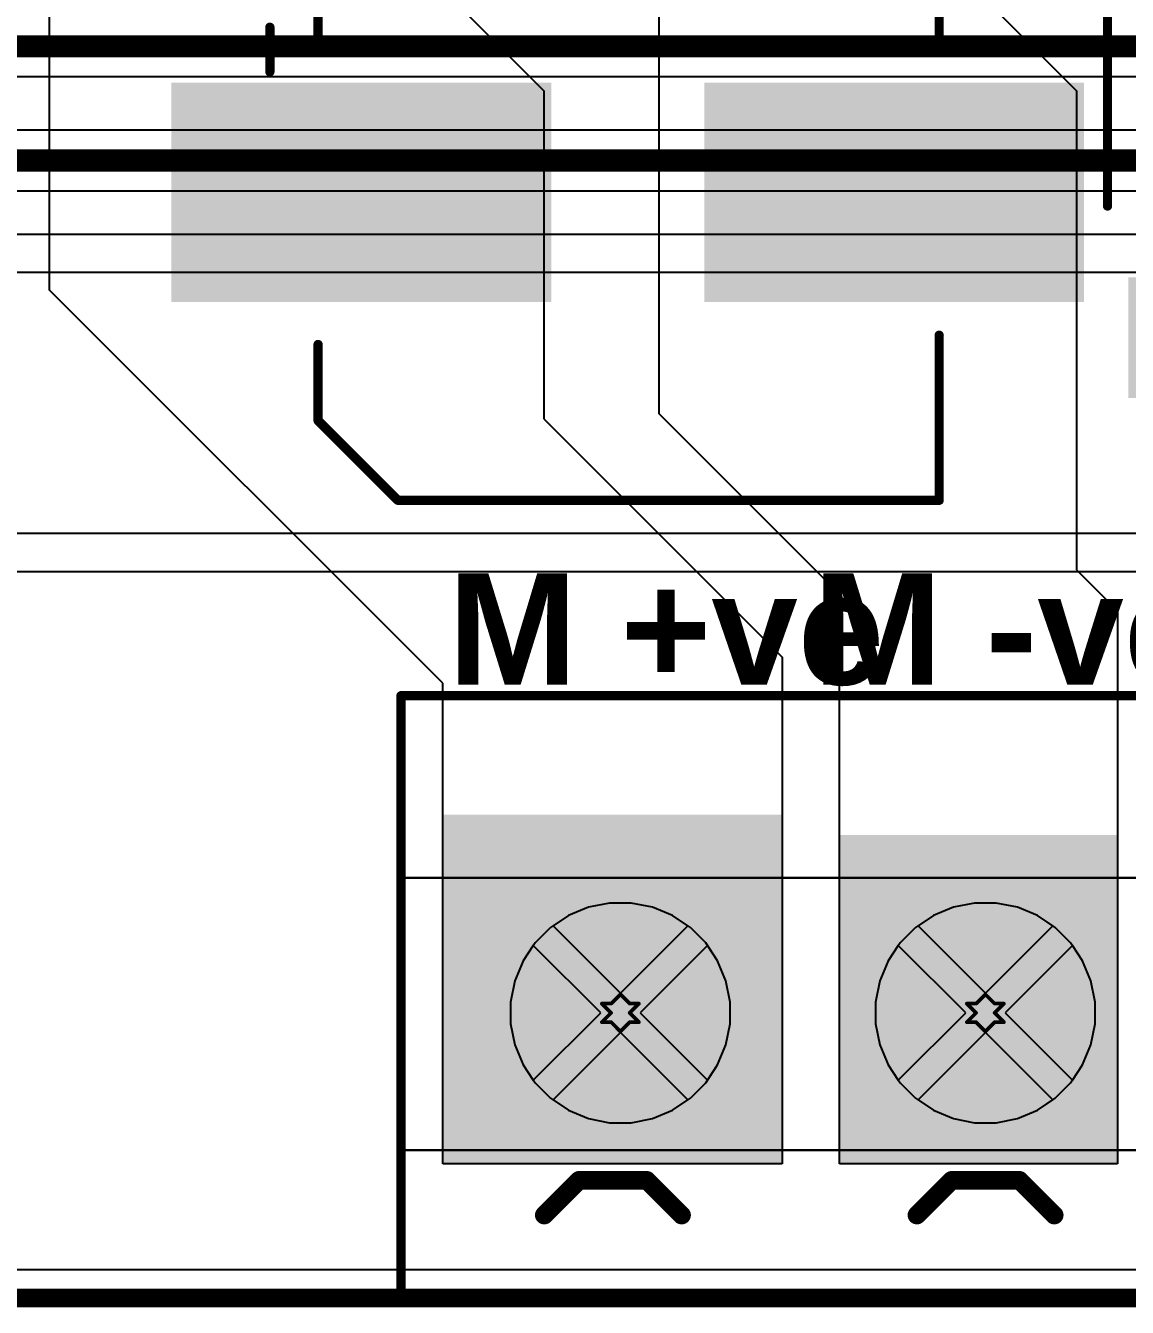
# Model space of a CAD drawing. Header units: inches. Extents: x 0 to 5401, y 0 to 5414.
# Drawn here: x 75.22 to 90.31, y -0.13 to 17.42 of the extents above; entities that cross this region are included whole.
import ezdxf

# ---------------------------------------------------------------- set-up
doc = ezdxf.new("R2010")
doc.units = ezdxf.units.IN
for name, color, linetype in [('Board Outline', 216, 'Continuous'), ('Bottom Layer', 5, 'Continuous'), ('Bottom Solder', 6, 'Continuous'), ('Drill Drawing', 1, 'Continuous'), ('Layer 1', 16, 'Continuous'), ('Layer 2', 76, 'Continuous'), ('Multi-Layer', 9, 'Continuous'), ('Pad Holes', 156, 'Continuous'), ('Top Layer', 1, 'Continuous'), ('Top Overlay', 2, 'Continuous'), ('Top Paste', 8, 'Continuous'), ('Top Solder', 216, 'Continuous')]:
    doc.layers.add(name, color=color, linetype=linetype)
doc.styles.add('Arial_Bold', font='', dxfattribs={"height": 0.2})
doc.styles.get('Arial_Bold').set_extended_font_data('Arial', bold=True)

# ---------------------------------------------------------------- blocks, each defined once
blk = doc.blocks.new('SOP_4_2_54_15')
at = {"layer": 'Top Layer'}
for points in [[(-3.85, 1.67), (-2.4, 1.67), (-2.4, 0.87), (-3.85, 0.87)], [(2.4, 1.67), (3.85, 1.67), (3.85, 0.87), (2.4, 0.87)], [(-3.85, -0.87), (-2.4, -0.87), (-2.4, -1.67), (-3.85, -1.67)], [(2.4, -0.87), (3.85, -0.87), (3.85, -1.67), (2.4, -1.67)]]:
    blk.add_hatch(color=1, dxfattribs=at).paths.add_polyline_path(points)
at = {"layer": 'Top Paste'}
for points in [[(-3.85, 1.67), (-2.4, 1.67), (-2.4, 0.87), (-3.85, 0.87)], [(2.4, 1.67), (3.85, 1.67), (3.85, 0.87), (2.4, 0.87)], [(-3.85, -0.87), (-2.4, -0.87), (-2.4, -1.67), (-3.85, -1.67)], [(2.4, -0.87), (3.85, -0.87), (3.85, -1.67), (2.4, -1.67)]]:
    blk.add_hatch(color=8, dxfattribs=at).paths.add_polyline_path(points)
at = {"layer": 'Top Solder'}
for points in [[(-3.952, 1.772), (-2.298, 1.772), (-2.298, 0.768), (-3.952, 0.768)], [(2.298, 1.772), (3.952, 1.772), (3.952, 0.768), (2.298, 0.768)], [(-3.952, -0.768), (-2.298, -0.768), (-2.298, -1.772), (-3.952, -1.772)], [(2.298, -0.768), (3.952, -0.768), (3.952, -1.772), (2.298, -1.772)]]:
    blk.add_hatch(color=216, dxfattribs=at).paths.add_polyline_path(points)
at = {"layer": 'Top Overlay'}
for points in [[(-1.321, 2.057, 0.127, 0.127, 0), (1.676, 2.057, 0.127, 0.127, 0)], [(-4.14, 1.473, 0.127, 0.127, 0), (-4.013, 1.346, 0.127, 0.127, 0)], [(-4.14, 1.473, 0.127, 0.127, 0), (-4.14, 1.219, 0.127, 0.127, 0)], [(-4.013, 1.346, 0.127, 0.127, 0), (-4.14, 1.219, 0.127, 0.127, 0)], [(-1.321, -2.057, 0.127, 0.127, 0), (1.676, -2.057, 0.127, 0.127, 0)]]:
    blk.add_lwpolyline(points, format="xyseb", dxfattribs=at)
for points in [[(-1.353, 2.057, 0.0635, 0.0635, 1), (-1.289, 2.057, 0.0635, 0.0635, 1)], [(1.645, 2.057, 0.0635, 0.0635, 1), (1.708, 2.057, 0.0635, 0.0635, 1)], [(-4.172, 1.473, 0.0635, 0.0635, 1), (-4.108, 1.473, 0.0635, 0.0635, 1)], [(-4.172, 1.473, 0.0635, 0.0635, 1), (-4.108, 1.473, 0.0635, 0.0635, 1)], [(-4.045, 1.346, 0.0635, 0.0635, 1), (-3.981, 1.346, 0.0635, 0.0635, 1)], [(-4.045, 1.346, 0.0635, 0.0635, 1), (-3.981, 1.346, 0.0635, 0.0635, 1)], [(-4.172, 1.219, 0.0635, 0.0635, 1), (-4.108, 1.219, 0.0635, 0.0635, 1)], [(-4.172, 1.219, 0.0635, 0.0635, 1), (-4.108, 1.219, 0.0635, 0.0635, 1)], [(-1.353, -2.057, 0.0635, 0.0635, 1), (-1.289, -2.057, 0.0635, 0.0635, 1)], [(1.645, -2.057, 0.0635, 0.0635, 1), (1.708, -2.057, 0.0635, 0.0635, 1)]]:
    blk.add_lwpolyline(points, format="xyseb", close=True, dxfattribs=at)
blk = doc.blocks.new('WJ127_5_0_5P_183')
at = {"layer": 'Bottom Layer'}
h = blk.add_hatch(color=5, dxfattribs=at)
edge = h.paths.add_edge_path()
edge.add_arc((-10, 0), 1.25, 0, 360)
h = blk.add_hatch(color=5, dxfattribs=at)
edge = h.paths.add_edge_path()
edge.add_arc((-5, 0), 1.25, 0, 360)
at = {"layer": 'Bottom Solder'}
h = blk.add_hatch(color=6, dxfattribs=at)
edge = h.paths.add_edge_path()
edge.add_arc((-10, 0), 1.352, 0, 360)
h = blk.add_hatch(color=6, dxfattribs=at)
edge = h.paths.add_edge_path()
edge.add_arc((-5, 0), 1.352, 0, 360)
at = {"layer": 'Layer 1'}
h = blk.add_hatch(color=16, dxfattribs=at)
edge = h.paths.add_edge_path()
edge.add_arc((-10, 0), 1.25, 0, 360)
h = blk.add_hatch(color=16, dxfattribs=at)
edge = h.paths.add_edge_path()
edge.add_arc((-5, 0), 1.25, 0, 360)
at = {"layer": 'Layer 2'}
h = blk.add_hatch(color=76, dxfattribs=at)
edge = h.paths.add_edge_path()
edge.add_arc((-10, 0), 1.25, 0, 360)
h = blk.add_hatch(color=76, dxfattribs=at)
edge = h.paths.add_edge_path()
edge.add_arc((-5, 0), 1.25, 0, 360)
at = {"layer": 'Multi-Layer'}
h = blk.add_hatch(color=9, dxfattribs=at)
edge = h.paths.add_edge_path()
edge.add_arc((-10, 0), 1.25, 0, 360)
h = blk.add_hatch(color=9, dxfattribs=at)
edge = h.paths.add_edge_path()
edge.add_arc((-5, 0), 1.25, 0, 360)
at = {"layer": 'Pad Holes'}
h = blk.add_hatch(color=7, dxfattribs=at)
edge = h.paths.add_edge_path()
edge.add_arc((-10, 0), 0.65, 0, 360)
h = blk.add_hatch(color=7, dxfattribs=at)
edge = h.paths.add_edge_path()
edge.add_arc((-5, 0), 0.65, 0, 360)
at = {"layer": 'Top Layer'}
h = blk.add_hatch(color=1, dxfattribs=at)
edge = h.paths.add_edge_path()
edge.add_arc((-10, 0), 1.25, 0, 360)
h = blk.add_hatch(color=1, dxfattribs=at)
edge = h.paths.add_edge_path()
edge.add_arc((-5, 0), 1.25, 0, 360)
at = {"layer": 'Top Solder'}
h = blk.add_hatch(color=216, dxfattribs=at)
edge = h.paths.add_edge_path()
edge.add_arc((-10, 0), 1.352, 0, 360)
h = blk.add_hatch(color=216, dxfattribs=at)
edge = h.paths.add_edge_path()
edge.add_arc((-5, 0), 1.352, 0, 360)
at = {"layer": 'Top Overlay'}
for points in [[(-13.005, 4.343, 0.127, 0.127, 0), (12.548, 4.343, 0.127, 0.127, 0)], [(-13.005, -3.912, 0.127, 0.127, 0), (-13.005, 4.343, 0.127, 0.127, 0)], [(-11.044, -2.769, 0.254, 0.254, 0), (-10.567, -2.292, 0.254, 0.254, 0)], [(-10.567, -2.292, 0.254, 0.254, 0), (-9.638, -2.292, 0.254, 0.254, 0)], [(-9.638, -2.292, 0.254, 0.254, 0), (-9.162, -2.769, 0.254, 0.254, 0)], [(-5.938, -2.769, 0.254, 0.254, 0), (-5.461, -2.292, 0.254, 0.254, 0)], [(-5.461, -2.292, 0.254, 0.254, 0), (-4.533, -2.292, 0.254, 0.254, 0)], [(-4.533, -2.292, 0.254, 0.254, 0), (-4.056, -2.769, 0.254, 0.254, 0)], [(-13.005, -3.912, 0.127, 0.127, 0), (12.548, -3.912, 0.127, 0.127, 0)]]:
    blk.add_lwpolyline(points, format="xyseb", dxfattribs=at)
for points in [[(-13.037, 4.343, 0.0635, 0.0635, 1), (-12.973, 4.343, 0.0635, 0.0635, 1)], [(-13.037, 4.343, 0.0635, 0.0635, 1), (-12.973, 4.343, 0.0635, 0.0635, 1)], [(-10.63, -2.292, 0.127, 0.127, 1), (-10.503, -2.292, 0.127, 0.127, 1)], [(-10.63, -2.292, 0.127, 0.127, 1), (-10.503, -2.292, 0.127, 0.127, 1)], [(-9.702, -2.292, 0.127, 0.127, 1), (-9.575, -2.292, 0.127, 0.127, 1)], [(-9.702, -2.292, 0.127, 0.127, 1), (-9.575, -2.292, 0.127, 0.127, 1)], [(-5.525, -2.292, 0.127, 0.127, 1), (-5.398, -2.292, 0.127, 0.127, 1)], [(-5.525, -2.292, 0.127, 0.127, 1), (-5.398, -2.292, 0.127, 0.127, 1)], [(-4.597, -2.292, 0.127, 0.127, 1), (-4.47, -2.292, 0.127, 0.127, 1)], [(-4.597, -2.292, 0.127, 0.127, 1), (-4.47, -2.292, 0.127, 0.127, 1)], [(-11.107, -2.769, 0.127, 0.127, 1), (-10.98, -2.769, 0.127, 0.127, 1)], [(-9.225, -2.769, 0.127, 0.127, 1), (-9.098, -2.769, 0.127, 0.127, 1)], [(-6.002, -2.769, 0.127, 0.127, 1), (-5.875, -2.769, 0.127, 0.127, 1)], [(-4.12, -2.769, 0.127, 0.127, 1), (-3.993, -2.769, 0.127, 0.127, 1)], [(-13.037, -3.912, 0.0635, 0.0635, 1), (-12.973, -3.912, 0.0635, 0.0635, 1)], [(-13.037, -3.912, 0.0635, 0.0635, 1), (-12.973, -3.912, 0.0635, 0.0635, 1)]]:
    blk.add_lwpolyline(points, format="xyseb", close=True, dxfattribs=at)
blk = doc.blocks.new('UWX1E101MCL1GB__267')
at = {"layer": 'Top Layer'}
for points in [[(-1.15, 1.4), (-1.15, -1.4), (-6.15, -1.4), (-6.15, 1.4)], [(6.15, 1.4), (6.15, -1.4), (1.15, -1.4), (1.15, 1.4)]]:
    blk.add_hatch(color=1, dxfattribs=at).paths.add_polyline_path(points)
at = {"layer": 'Top Paste'}
for points in [[(-1.15, 1.4), (-1.15, -1.4), (-6.15, -1.4), (-6.15, 1.4)], [(6.15, 1.4), (6.15, -1.4), (1.15, -1.4), (1.15, 1.4)]]:
    blk.add_hatch(color=8, dxfattribs=at).paths.add_polyline_path(points)
at = {"layer": 'Top Solder'}
for points in [[(-1.048, 1.502), (-1.048, -1.502), (-6.252, -1.502), (-6.252, 1.502)], [(6.252, 1.502), (6.252, -1.502), (1.048, -1.502), (1.048, 1.502)]]:
    blk.add_hatch(color=216, dxfattribs=at).paths.add_polyline_path(points)
at = {"layer": 'Top Overlay'}
for points in [[(-4.242, 3.124, 0.127, 0.127, 0), (-3.15, 4.216, 0.127, 0.127, 0)], [(-3.15, 4.216, 0.127, 0.127, 0), (4.267, 4.216, 0.127, 0.127, 0)], [(4.267, 1.956, 0.127, 0.127, 0), (4.267, 4.216, 0.127, 0.127, 0)], [(-4.242, 2.083, 0.127, 0.127, 0), (-4.242, 3.124, 0.127, 0.127, 0)], [(-4.902, 1.651, 0.127, 0.127, 0), (-4.902, 2.261, 0.127, 0.127, 0)], [(-5.207, 1.956, 0.127, 0.127, 0), (-4.597, 1.956, 0.127, 0.127, 0)], [(4.267, -4.216, 0.127, 0.127, 0), (4.267, -1.956, 0.127, 0.127, 0)], [(-4.242, -3.124, 0.127, 0.127, 0), (-4.242, -2.083, 0.127, 0.127, 0)], [(-4.242, -3.124, 0.127, 0.127, 0), (-3.15, -4.216, 0.127, 0.127, 0)], [(-3.15, -4.216, 0.127, 0.127, 0), (4.267, -4.216, 0.127, 0.127, 0)]]:
    blk.add_lwpolyline(points, format="xyseb", dxfattribs=at)
for points in [[(-3.181, 4.216, 0.0635, 0.0635, 1), (-3.118, 4.216, 0.0635, 0.0635, 1)], [(-3.181, 4.216, 0.0635, 0.0635, 1), (-3.118, 4.216, 0.0635, 0.0635, 1)], [(4.235, 4.216, 0.0635, 0.0635, 1), (4.299, 4.216, 0.0635, 0.0635, 1)], [(4.235, 4.216, 0.0635, 0.0635, 1), (4.299, 4.216, 0.0635, 0.0635, 1)], [(-4.274, 3.124, 0.0635, 0.0635, 1), (-4.21, 3.124, 0.0635, 0.0635, 1)], [(-4.274, 3.124, 0.0635, 0.0635, 1), (-4.21, 3.124, 0.0635, 0.0635, 1)], [(-4.934, 2.261, 0.0635, 0.0635, 1), (-4.87, 2.261, 0.0635, 0.0635, 1)], [(-4.274, 2.083, 0.0635, 0.0635, 1), (-4.21, 2.083, 0.0635, 0.0635, 1)], [(-5.239, 1.956, 0.0635, 0.0635, 1), (-5.175, 1.956, 0.0635, 0.0635, 1)], [(-4.629, 1.956, 0.0635, 0.0635, 1), (-4.566, 1.956, 0.0635, 0.0635, 1)], [(4.235, 1.956, 0.0635, 0.0635, 1), (4.299, 1.956, 0.0635, 0.0635, 1)], [(-4.934, 1.651, 0.0635, 0.0635, 1), (-4.87, 1.651, 0.0635, 0.0635, 1)], [(4.235, -1.956, 0.0635, 0.0635, 1), (4.299, -1.956, 0.0635, 0.0635, 1)], [(-4.274, -2.083, 0.0635, 0.0635, 1), (-4.21, -2.083, 0.0635, 0.0635, 1)], [(-4.274, -3.124, 0.0635, 0.0635, 1), (-4.21, -3.124, 0.0635, 0.0635, 1)], [(-4.274, -3.124, 0.0635, 0.0635, 1), (-4.21, -3.124, 0.0635, 0.0635, 1)], [(-3.181, -4.216, 0.0635, 0.0635, 1), (-3.118, -4.216, 0.0635, 0.0635, 1)], [(-3.181, -4.216, 0.0635, 0.0635, 1), (-3.118, -4.216, 0.0635, 0.0635, 1)], [(4.235, -4.216, 0.0635, 0.0635, 1), (4.299, -4.216, 0.0635, 0.0635, 1)], [(4.235, -4.216, 0.0635, 0.0635, 1), (4.299, -4.216, 0.0635, 0.0635, 1)]]:
    blk.add_lwpolyline(points, format="xyseb", close=True, dxfattribs=at)

msp = doc.modelspace()

# ---------------------------------------------------------------- hatches: boundary and pattern name
at = {"layer": 'Top Layer'}
for points in [[(80.946, 1.84), (85.581, 1.84), (85.581, 6.621), (80.946, 6.621)], [(86.369, 1.84), (90.179, 1.84), (90.179, 6.342), (86.369, 6.342)]]:
    msp.add_hatch(color=1, dxfattribs=at).paths.add_polyline_path(points)

# ---------------------------------------------------------------- linework, layer by layer
at = {"layer": 'Board Outline'}
msp.add_lwpolyline([(0, 0, 0.254, 0.254, 0), (150, 0, 0.254, 0.254, 0)], format="xyseb", dxfattribs=at)
at = {"layer": 'Bottom Layer'}
for p, q in [((43.045, 16.726), (118.885, 16.726)), ((142.792, 15.991), (38.513, 15.991)), ((38.341, 15.162), (142.964, 15.162)), ((80.362, 2.024), (80.362, 5.753)), ((80.362, 5.753), (105.914, 5.753)), ((105.914, 5.753), (80.362, 5.753)), ((80.362, 5.753), (80.362, 2.024)), ((105.914, 2.024), (80.362, 2.024)), ((80.362, 2.024), (105.914, 2.024)), ((145.483, 0.388), (4.517, 0.388))]:
    msp.add_line(p, q, dxfattribs=at)
for points in [[(43.045, 17.14, 0.305, 0.305, 0), (118.885, 17.14, 0.305, 0.305, 0)], [(38.341, 15.576, 0.305, 0.305, 0), (142.964, 15.576, 0.305, 0.305, 0)]]:
    msp.add_lwpolyline(points, format="xyseb", dxfattribs=at)
at = {"layer": 'Drill Drawing'}
for points in [[(83.113, 4.032, 0.0508, 0.0508, 0), (83.24, 3.905, 0.0508, 0.0508, 0)], [(83.113, 4.032, 0.0508, 0.0508, 0), (83.24, 4.032, 0.0508, 0.0508, 0)], [(83.24, 4.032, 0.0508, 0.0508, 0), (83.367, 4.159, 0.0508, 0.0508, 0)], [(83.367, 4.159, 0.0508, 0.0508, 0), (83.494, 4.032, 0.0508, 0.0508, 0)], [(83.494, 4.032, 0.0508, 0.0508, 0), (83.621, 4.032, 0.0508, 0.0508, 0)], [(83.494, 3.905, 0.0508, 0.0508, 0), (83.621, 4.032, 0.0508, 0.0508, 0)], [(88.113, 4.032, 0.0508, 0.0508, 0), (88.24, 3.905, 0.0508, 0.0508, 0)], [(88.113, 4.032, 0.0508, 0.0508, 0), (88.24, 4.032, 0.0508, 0.0508, 0)], [(88.24, 4.032, 0.0508, 0.0508, 0), (88.367, 4.159, 0.0508, 0.0508, 0)], [(88.367, 4.159, 0.0508, 0.0508, 0), (88.494, 4.032, 0.0508, 0.0508, 0)], [(88.494, 4.032, 0.0508, 0.0508, 0), (88.621, 4.032, 0.0508, 0.0508, 0)], [(88.494, 3.905, 0.0508, 0.0508, 0), (88.621, 4.032, 0.0508, 0.0508, 0)], [(83.113, 3.778, 0.0508, 0.0508, 0), (83.24, 3.905, 0.0508, 0.0508, 0)], [(83.494, 3.905, 0.0508, 0.0508, 0), (83.621, 3.778, 0.0508, 0.0508, 0)], [(88.113, 3.778, 0.0508, 0.0508, 0), (88.24, 3.905, 0.0508, 0.0508, 0)], [(88.494, 3.905, 0.0508, 0.0508, 0), (88.621, 3.778, 0.0508, 0.0508, 0)], [(83.113, 3.778, 0.0508, 0.0508, 0), (83.24, 3.778, 0.0508, 0.0508, 0)], [(83.24, 3.778, 0.0508, 0.0508, 0), (83.367, 3.651, 0.0508, 0.0508, 0)], [(83.367, 3.651, 0.0508, 0.0508, 0), (83.494, 3.778, 0.0508, 0.0508, 0)], [(83.494, 3.778, 0.0508, 0.0508, 0), (83.621, 3.778, 0.0508, 0.0508, 0)], [(88.113, 3.778, 0.0508, 0.0508, 0), (88.24, 3.778, 0.0508, 0.0508, 0)], [(88.24, 3.778, 0.0508, 0.0508, 0), (88.367, 3.651, 0.0508, 0.0508, 0)], [(88.367, 3.651, 0.0508, 0.0508, 0), (88.494, 3.778, 0.0508, 0.0508, 0)], [(88.494, 3.778, 0.0508, 0.0508, 0), (88.621, 3.778, 0.0508, 0.0508, 0)]]:
    msp.add_lwpolyline(points, format="xyseb", dxfattribs=at)
for points in [[(83.1, 4.032, 0.0254, 0.0254, 1), (83.125, 4.032, 0.0254, 0.0254, 1)], [(83.1, 4.032, 0.0254, 0.0254, 1), (83.125, 4.032, 0.0254, 0.0254, 1)], [(83.227, 4.032, 0.0254, 0.0254, 1), (83.252, 4.032, 0.0254, 0.0254, 1)], [(83.227, 4.032, 0.0254, 0.0254, 1), (83.252, 4.032, 0.0254, 0.0254, 1)], [(83.354, 4.159, 0.0254, 0.0254, 1), (83.379, 4.159, 0.0254, 0.0254, 1)], [(83.354, 4.159, 0.0254, 0.0254, 1), (83.379, 4.159, 0.0254, 0.0254, 1)], [(83.481, 4.032, 0.0254, 0.0254, 1), (83.506, 4.032, 0.0254, 0.0254, 1)], [(83.481, 4.032, 0.0254, 0.0254, 1), (83.506, 4.032, 0.0254, 0.0254, 1)], [(83.608, 4.032, 0.0254, 0.0254, 1), (83.633, 4.032, 0.0254, 0.0254, 1)], [(83.608, 4.032, 0.0254, 0.0254, 1), (83.633, 4.032, 0.0254, 0.0254, 1)], [(88.1, 4.032, 0.0254, 0.0254, 1), (88.125, 4.032, 0.0254, 0.0254, 1)], [(88.1, 4.032, 0.0254, 0.0254, 1), (88.125, 4.032, 0.0254, 0.0254, 1)], [(88.227, 4.032, 0.0254, 0.0254, 1), (88.252, 4.032, 0.0254, 0.0254, 1)], [(88.227, 4.032, 0.0254, 0.0254, 1), (88.252, 4.032, 0.0254, 0.0254, 1)], [(88.354, 4.159, 0.0254, 0.0254, 1), (88.379, 4.159, 0.0254, 0.0254, 1)], [(88.354, 4.159, 0.0254, 0.0254, 1), (88.379, 4.159, 0.0254, 0.0254, 1)], [(88.481, 4.032, 0.0254, 0.0254, 1), (88.506, 4.032, 0.0254, 0.0254, 1)], [(88.481, 4.032, 0.0254, 0.0254, 1), (88.506, 4.032, 0.0254, 0.0254, 1)], [(88.608, 4.032, 0.0254, 0.0254, 1), (88.633, 4.032, 0.0254, 0.0254, 1)], [(88.608, 4.032, 0.0254, 0.0254, 1), (88.633, 4.032, 0.0254, 0.0254, 1)], [(83.227, 3.905, 0.0254, 0.0254, 1), (83.252, 3.905, 0.0254, 0.0254, 1)], [(83.227, 3.905, 0.0254, 0.0254, 1), (83.252, 3.905, 0.0254, 0.0254, 1)], [(83.481, 3.905, 0.0254, 0.0254, 1), (83.506, 3.905, 0.0254, 0.0254, 1)], [(83.481, 3.905, 0.0254, 0.0254, 1), (83.506, 3.905, 0.0254, 0.0254, 1)], [(88.227, 3.905, 0.0254, 0.0254, 1), (88.252, 3.905, 0.0254, 0.0254, 1)], [(88.227, 3.905, 0.0254, 0.0254, 1), (88.252, 3.905, 0.0254, 0.0254, 1)], [(88.481, 3.905, 0.0254, 0.0254, 1), (88.506, 3.905, 0.0254, 0.0254, 1)], [(88.481, 3.905, 0.0254, 0.0254, 1), (88.506, 3.905, 0.0254, 0.0254, 1)], [(83.1, 3.778, 0.0254, 0.0254, 1), (83.125, 3.778, 0.0254, 0.0254, 1)], [(83.1, 3.778, 0.0254, 0.0254, 1), (83.125, 3.778, 0.0254, 0.0254, 1)], [(83.227, 3.778, 0.0254, 0.0254, 1), (83.252, 3.778, 0.0254, 0.0254, 1)], [(83.227, 3.778, 0.0254, 0.0254, 1), (83.252, 3.778, 0.0254, 0.0254, 1)], [(83.481, 3.778, 0.0254, 0.0254, 1), (83.506, 3.778, 0.0254, 0.0254, 1)], [(83.481, 3.778, 0.0254, 0.0254, 1), (83.506, 3.778, 0.0254, 0.0254, 1)], [(83.608, 3.778, 0.0254, 0.0254, 1), (83.633, 3.778, 0.0254, 0.0254, 1)], [(83.608, 3.778, 0.0254, 0.0254, 1), (83.633, 3.778, 0.0254, 0.0254, 1)], [(88.1, 3.778, 0.0254, 0.0254, 1), (88.125, 3.778, 0.0254, 0.0254, 1)], [(88.1, 3.778, 0.0254, 0.0254, 1), (88.125, 3.778, 0.0254, 0.0254, 1)], [(88.227, 3.778, 0.0254, 0.0254, 1), (88.252, 3.778, 0.0254, 0.0254, 1)], [(88.227, 3.778, 0.0254, 0.0254, 1), (88.252, 3.778, 0.0254, 0.0254, 1)], [(88.481, 3.778, 0.0254, 0.0254, 1), (88.506, 3.778, 0.0254, 0.0254, 1)], [(88.481, 3.778, 0.0254, 0.0254, 1), (88.506, 3.778, 0.0254, 0.0254, 1)], [(88.608, 3.778, 0.0254, 0.0254, 1), (88.633, 3.778, 0.0254, 0.0254, 1)], [(88.608, 3.778, 0.0254, 0.0254, 1), (88.633, 3.778, 0.0254, 0.0254, 1)], [(83.354, 3.651, 0.0254, 0.0254, 1), (83.379, 3.651, 0.0254, 0.0254, 1)], [(83.354, 3.651, 0.0254, 0.0254, 1), (83.379, 3.651, 0.0254, 0.0254, 1)], [(88.354, 3.651, 0.0254, 0.0254, 1), (88.379, 3.651, 0.0254, 0.0254, 1)], [(88.354, 3.651, 0.0254, 0.0254, 1), (88.379, 3.651, 0.0254, 0.0254, 1)]]:
    msp.add_lwpolyline(points, format="xyseb", close=True, dxfattribs=at)
at = {"layer": 'Layer 1'}
for p, q in [((140.808, 10.468), (0.388, 10.468)), ((0.388, 9.95), (141.326, 9.95)), ((82.928, 5.351), (82.654, 5.238)), ((83.218, 5.409), (82.928, 5.351)), ((83.515, 5.409), (83.218, 5.409)), ((83.805, 5.351), (83.515, 5.409)), ((84.079, 5.238), (83.805, 5.351)), ((87.928, 5.351), (87.654, 5.238)), ((88.218, 5.409), (87.928, 5.351)), ((88.515, 5.409), (88.218, 5.409)), ((88.805, 5.351), (88.515, 5.409)), ((89.079, 5.238), (88.805, 5.351)), ((82.654, 5.238), (82.408, 5.073)), ((84.325, 5.073), (84.079, 5.238)), ((87.654, 5.238), (87.408, 5.073)), ((89.325, 5.073), (89.079, 5.238)), ((82.408, 5.073), (82.198, 4.864)), ((84.535, 4.864), (84.325, 5.073)), ((87.408, 5.073), (87.198, 4.864)), ((89.535, 4.864), (89.325, 5.073)), ((82.198, 4.864), (82.034, 4.617)), ((84.699, 4.617), (84.535, 4.864)), ((87.198, 4.864), (87.034, 4.617)), ((89.699, 4.617), (89.535, 4.864)), ((82.034, 4.617), (81.92, 4.344)), ((84.813, 4.344), (84.699, 4.617)), ((87.034, 4.617), (86.92, 4.344)), ((89.813, 4.344), (89.699, 4.617)), ((81.92, 4.344), (81.863, 4.053)), ((84.871, 4.053), (84.813, 4.344)), ((86.92, 4.344), (86.863, 4.053)), ((89.871, 4.053), (89.813, 4.344)), ((81.863, 4.053), (81.863, 3.757)), ((84.871, 3.757), (84.871, 4.053)), ((86.863, 4.053), (86.863, 3.757)), ((89.871, 3.757), (89.871, 4.053)), ((81.863, 3.757), (81.92, 3.466)), ((84.813, 3.466), (84.871, 3.757)), ((86.863, 3.757), (86.92, 3.466)), ((89.813, 3.466), (89.871, 3.757)), ((81.92, 3.466), (82.034, 3.193)), ((84.699, 3.193), (84.813, 3.466)), ((86.92, 3.466), (87.034, 3.193)), ((89.699, 3.193), (89.813, 3.466)), ((82.034, 3.193), (82.198, 2.946)), ((84.535, 2.946), (84.699, 3.193)), ((87.034, 3.193), (87.198, 2.946)), ((89.535, 2.946), (89.699, 3.193)), ((82.198, 2.946), (82.408, 2.737)), ((84.325, 2.737), (84.535, 2.946)), ((87.198, 2.946), (87.408, 2.737)), ((89.325, 2.737), (89.535, 2.946)), ((82.408, 2.737), (82.654, 2.572)), ((84.079, 2.572), (84.325, 2.737)), ((87.408, 2.737), (87.654, 2.572)), ((89.079, 2.572), (89.325, 2.737)), ((82.654, 2.572), (82.928, 2.459)), ((82.928, 2.459), (83.218, 2.401)), ((83.515, 2.401), (83.805, 2.459)), ((83.805, 2.459), (84.079, 2.572)), ((87.654, 2.572), (87.928, 2.459)), ((87.928, 2.459), (88.218, 2.401)), ((88.515, 2.401), (88.805, 2.459)), ((88.805, 2.459), (89.079, 2.572)), ((83.218, 2.401), (83.515, 2.401)), ((88.218, 2.401), (88.515, 2.401)), ((145.397, 0.388), (4.603, 0.388))]:
    msp.add_line(p, q, dxfattribs=at)
at = {"layer": 'Layer 2'}
for p, q in [((104.754, 14.564), (71.569, 14.564)), ((32.715, 14.046), (137.312, 14.046)), ((82.928, 5.351), (82.654, 5.238)), ((83.218, 5.409), (82.928, 5.351)), ((83.515, 5.409), (83.218, 5.409)), ((83.805, 5.351), (83.515, 5.409)), ((84.079, 5.238), (83.805, 5.351)), ((87.928, 5.351), (87.654, 5.238)), ((88.218, 5.409), (87.928, 5.351)), ((88.515, 5.409), (88.218, 5.409)), ((88.805, 5.351), (88.515, 5.409)), ((89.079, 5.238), (88.805, 5.351)), ((82.654, 5.238), (82.408, 5.073)), ((84.325, 5.073), (84.079, 5.238)), ((87.654, 5.238), (87.408, 5.073)), ((89.325, 5.073), (89.079, 5.238)), ((82.408, 5.073), (82.198, 4.864)), ((84.535, 4.864), (84.325, 5.073)), ((87.408, 5.073), (87.198, 4.864)), ((89.535, 4.864), (89.325, 5.073)), ((82.198, 4.864), (82.034, 4.617)), ((84.699, 4.617), (84.535, 4.864)), ((87.198, 4.864), (87.034, 4.617)), ((89.699, 4.617), (89.535, 4.864)), ((82.034, 4.617), (81.92, 4.344)), ((84.813, 4.344), (84.699, 4.617)), ((87.034, 4.617), (86.92, 4.344)), ((89.813, 4.344), (89.699, 4.617)), ((81.92, 4.344), (81.863, 4.053)), ((84.871, 4.053), (84.813, 4.344)), ((86.92, 4.344), (86.863, 4.053)), ((89.871, 4.053), (89.813, 4.344)), ((81.863, 4.053), (81.863, 3.757)), ((84.871, 3.757), (84.871, 4.053)), ((86.863, 4.053), (86.863, 3.757)), ((89.871, 3.757), (89.871, 4.053)), ((81.863, 3.757), (81.92, 3.466)), ((84.813, 3.466), (84.871, 3.757)), ((86.863, 3.757), (86.92, 3.466)), ((89.813, 3.466), (89.871, 3.757)), ((81.92, 3.466), (82.034, 3.193)), ((84.699, 3.193), (84.813, 3.466)), ((86.92, 3.466), (87.034, 3.193)), ((89.699, 3.193), (89.813, 3.466)), ((82.034, 3.193), (82.198, 2.946)), ((84.535, 2.946), (84.699, 3.193)), ((87.034, 3.193), (87.198, 2.946)), ((89.535, 2.946), (89.699, 3.193)), ((82.198, 2.946), (82.408, 2.737)), ((84.325, 2.737), (84.535, 2.946)), ((87.198, 2.946), (87.408, 2.737)), ((89.325, 2.737), (89.535, 2.946)), ((82.408, 2.737), (82.654, 2.572)), ((84.079, 2.572), (84.325, 2.737)), ((87.408, 2.737), (87.654, 2.572)), ((89.079, 2.572), (89.325, 2.737)), ((82.654, 2.572), (82.928, 2.459)), ((82.928, 2.459), (83.218, 2.401)), ((83.515, 2.401), (83.805, 2.459)), ((83.805, 2.459), (84.079, 2.572)), ((87.654, 2.572), (87.928, 2.459)), ((87.928, 2.459), (88.218, 2.401)), ((88.515, 2.401), (88.805, 2.459)), ((88.805, 2.459), (89.079, 2.572)), ((83.218, 2.401), (83.515, 2.401)), ((88.218, 2.401), (88.515, 2.401)), ((145.397, 0.388), (32.715, 0.388))]:
    msp.add_line(p, q, dxfattribs=at)
at = {"layer": 'Top Layer'}
for p, q in [((75.548, 13.803), (75.548, 31.752)), ((83.898, 12.108), (83.898, 21.626)), ((79.104, 19.744), (82.317, 16.532)), ((87.883, 18.265), (89.617, 16.532)), ((82.317, 16.532), (82.317, 12.038)), ((89.617, 16.532), (89.617, 9.971)), ((80.933, 8.418), (75.548, 13.803)), ((82.317, 12.038), (85.581, 8.774)), ((86.369, 9.637), (83.898, 12.108)), ((89.617, 9.971), (90.179, 9.409)), ((86.369, 1.84), (86.369, 9.637)), ((90.179, 9.409), (90.179, 1.84)), ((85.581, 8.774), (85.581, 1.84)), ((80.933, 1.84), (80.933, 8.418)), ((82.928, 5.351), (82.654, 5.238)), ((83.218, 5.409), (82.928, 5.351)), ((83.515, 5.409), (83.218, 5.409)), ((83.805, 5.351), (83.515, 5.409)), ((84.079, 5.238), (83.805, 5.351)), ((87.928, 5.351), (87.654, 5.238)), ((88.218, 5.409), (87.928, 5.351)), ((88.515, 5.409), (88.218, 5.409)), ((88.805, 5.351), (88.515, 5.409)), ((89.079, 5.238), (88.805, 5.351)), ((82.654, 5.238), (82.444, 5.097)), ((82.444, 5.097), (83.367, 4.174)), ((83.367, 4.174), (84.289, 5.097)), ((84.289, 5.097), (84.079, 5.238)), ((87.654, 5.238), (87.444, 5.097)), ((87.444, 5.097), (88.367, 4.174)), ((88.367, 4.174), (89.289, 5.097)), ((89.289, 5.097), (89.079, 5.238)), ((82.174, 4.828), (82.034, 4.617)), ((83.097, 3.905), (82.174, 4.828)), ((84.559, 4.828), (83.636, 3.905)), ((84.699, 4.617), (84.559, 4.828)), ((87.174, 4.828), (87.034, 4.617)), ((88.097, 3.905), (87.174, 4.828)), ((89.559, 4.828), (88.636, 3.905)), ((89.699, 4.617), (89.559, 4.828)), ((82.034, 4.617), (81.92, 4.344)), ((84.813, 4.344), (84.699, 4.617)), ((87.034, 4.617), (86.92, 4.344)), ((89.813, 4.344), (89.699, 4.617)), ((81.92, 4.344), (81.863, 4.053)), ((84.871, 4.053), (84.813, 4.344)), ((86.92, 4.344), (86.863, 4.053)), ((89.871, 4.053), (89.813, 4.344)), ((81.863, 4.053), (81.863, 3.757)), ((84.871, 3.757), (84.871, 4.053)), ((86.863, 4.053), (86.863, 3.757)), ((89.871, 3.757), (89.871, 4.053)), ((82.174, 2.982), (83.097, 3.905)), ((83.636, 3.905), (84.559, 2.982)), ((87.174, 2.982), (88.097, 3.905)), ((88.636, 3.905), (89.559, 2.982)), ((81.863, 3.757), (81.92, 3.466)), ((84.813, 3.466), (84.871, 3.757)), ((86.863, 3.757), (86.92, 3.466)), ((89.813, 3.466), (89.871, 3.757)), ((83.367, 3.636), (82.444, 2.713)), ((84.289, 2.713), (83.367, 3.636)), ((88.367, 3.636), (87.444, 2.713)), ((89.289, 2.713), (88.367, 3.636)), ((81.92, 3.466), (82.034, 3.193)), ((84.699, 3.193), (84.813, 3.466)), ((86.92, 3.466), (87.034, 3.193)), ((89.699, 3.193), (89.813, 3.466)), ((82.034, 3.193), (82.174, 2.982)), ((84.559, 2.982), (84.699, 3.193)), ((87.034, 3.193), (87.174, 2.982)), ((89.559, 2.982), (89.699, 3.193)), ((82.444, 2.713), (82.654, 2.572)), ((84.079, 2.572), (84.289, 2.713)), ((87.444, 2.713), (87.654, 2.572)), ((89.079, 2.572), (89.289, 2.713)), ((82.654, 2.572), (82.928, 2.459)), ((82.928, 2.459), (83.218, 2.401)), ((83.515, 2.401), (83.805, 2.459)), ((83.805, 2.459), (84.079, 2.572)), ((87.654, 2.572), (87.928, 2.459)), ((87.928, 2.459), (88.218, 2.401)), ((88.515, 2.401), (88.805, 2.459)), ((88.805, 2.459), (89.079, 2.572)), ((83.218, 2.401), (83.515, 2.401)), ((88.218, 2.401), (88.515, 2.401)), ((85.581, 1.84), (80.933, 1.84)), ((90.179, 1.84), (86.369, 1.84))]:
    msp.add_line(p, q, dxfattribs=at)

# ---------------------------------------------------------------- block references
at = {"rotation": 90}
msp.add_blockref('SOP_4_2_54_15', (92.097, 16.275), dxfattribs=at)
for name, p in [('UWX1E101MCL1GB__267', (83.467, 15.14)), ('WJ127_5_0_5P_183', (93.367, 3.905))]:
    msp.add_blockref(name, p)

# ---------------------------------------------------------------- texts
at = {"layer": 'Top Overlay', "style": 'Arial_Bold'}
for s, p in [('M +ve', (81.005, 8.4)), ('M -ve', (86.005, 8.4))]:
    msp.add_text(s, height=1.524, dxfattribs=at).set_placement(p)

doc.saveas('drawing.dxf')
